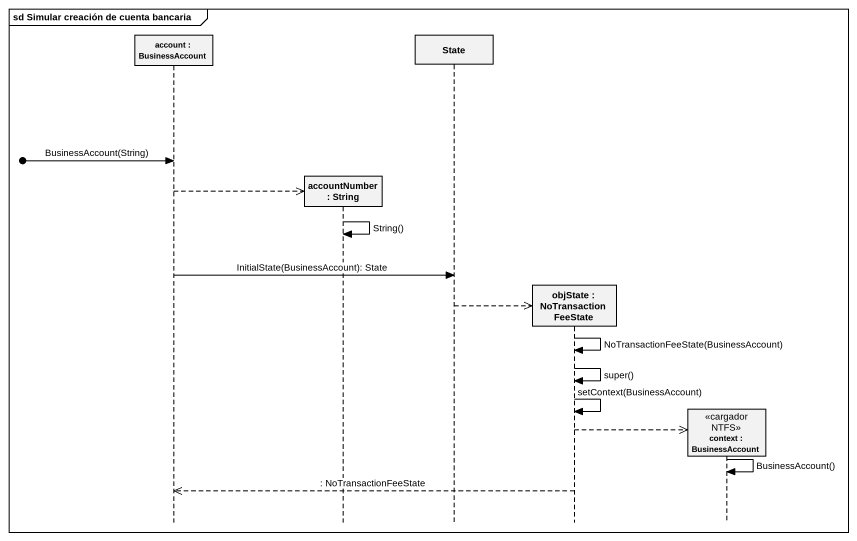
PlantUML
@startuml
mainframe sd Simular creación de cuenta bancaria
hide footbox
participant "account : BusinessAccount" as account
participant "accountNumber : String" as accountNumber
participant "State" as State_
participant "objState : NoTransactionFeeState" as objState
participant "context : BusinessAccount" as context <<cargador NTFS>>

[o-> account : BusinessAccount(String)
account -->> accountNumber **
accountNumber -> accountNumber : String()
account -> State_ : InitialState(BusinessAccount): State
State_ -->> objState **
objState -> objState : NoTransactionFeeState(BusinessAccount)
objState -> objState : super()
objState -> objState : setContext(BusinessAccount)
objState -->> context **
context -> context : BusinessAccount()
objState -->> account : : NoTransactionFeeState
@enduml
